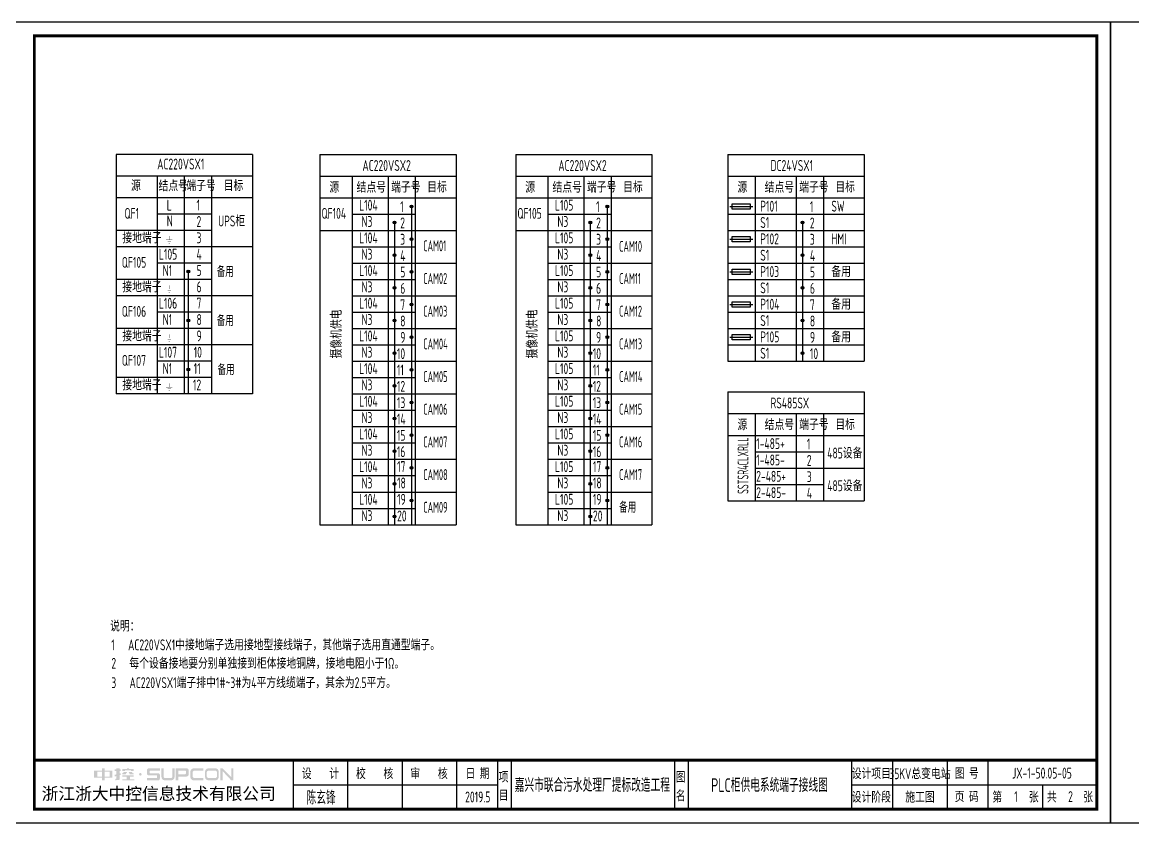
# Model space of a CAD drawing. Header units: millimetres. Extents: x 30557 to 235556, y -116603 to -73383.
# Drawn here: x 227403 to 231480, y -76323 to -73383 of the extents above; entities that cross this region are included whole.
import ezdxf
from ezdxf.enums import TextEntityAlignment as Align

# ---------------------------------------------------------------- set-up
doc = ezdxf.new("R2010")
doc.units = ezdxf.units.MM
doc.layers.add('1', color=3, linetype='Continuous')
doc.layers.add('文本层', color=2, linetype='Continuous')
doc.layers.add('_Drawing', color=7, linetype='Continuous', lineweight=25)
doc.styles.add('supcon', font='sceie.shx', dxfattribs={"width": 0.75, "height": 40, "bigfont": 'sceic.shx'})
doc.styles.add('Title', font='', dxfattribs={"height": 45})
doc.styles.get('Title').set_extended_font_data('SimHei')

# ---------------------------------------------------------------- blocks, each defined once
blk = doc.blocks.new('中控·SUPCON')
at = {"linetype": 'Continuous'}
h = blk.add_hatch(color=2, dxfattribs=at)
h.dxf.hatch_style = 1
h.paths.add_polyline_path([(34, 33), (20, 33), (20, 37), (15, 37), (15, 36), (15, 33), (0, 33), (0, 20), (13, 20), (15, 20), (15, 15), (20, 15), (20, 20), (22, 20), (34, 20)])
h.paths.add_polyline_path([(20, 30), (20, 31), (29, 31), (29, 22), (20, 22)], flags=16)
h.paths.add_polyline_path([(15, 30), (15, 22), (6, 22), (6, 31), (15, 31)], flags=16)
h.paths.add_polyline_path([(47, 32), (49, 32), (49, 35), (47, 35), (47, 37), (41, 37), (41, 35), (38, 35), (38, 32), (41, 32), (41, 25.8), (38, 25), (38, 22), (41, 22.8), (41, 18.3), (39, 17), (39, 15), (47, 16), (47, 24.5), (49, 25), (49, 28), (47, 27.5)])
h.paths.add_polyline_path([(61, 30), (55, 30), (52, 28), (52, 26), (58, 26)])
h.paths.add_polyline_path([(73, 28), (71, 28), (70, 30), (64, 30), (66, 26), (73, 26)])
h.paths.add_polyline_path([(73, 36), (64.6, 36), (64.6, 37), (60.4, 37), (60.4, 36), (52, 36), (52, 32), (56.8, 32), (56.8, 33.1), (68.2, 33.1), (68.2, 32), (73, 32)])
h.paths.add_polyline_path([(66, 22), (73, 22), (73, 24), (52, 24), (52, 22), (60, 22), (60, 17), (52, 17), (52, 15), (74, 15), (74, 17), (66, 17)])
h.paths.add_polyline_path([(82.7, 26.1, 1), (87.6, 26.1, 1)])
h.paths.add_polyline_path([(118, 28), (103.5, 28, -0.414214), (102.5, 29), (102.5, 32, -0.414214), (103.5, 33), (121, 33), (121, 37), (100.5, 37, 0.414214), (97.5, 34), (97.5, 27, 0.414214), (100.5, 24), (115, 24, -0.414214), (116, 23), (116, 20, -0.414214), (115, 19), (97.5, 19), (97.5, 15), (118, 15, 0.414214), (121, 18), (121, 25, 0.414214)])
h.paths.add_polyline_path([(128, 37), (124, 37), (124, 36), (124, 21, 0.414214), (130, 15), (142, 15, 0.414214), (148, 21), (148, 37), (144, 37), (144, 22, -0.414214), (141, 19), (131, 19, -0.414214), (128, 22)])
h.paths.add_polyline_path([(174, 26), (174, 33, 0.414214), (170, 37), (150, 37), (150, 36), (150, 15), (155, 15), (155, 22), (170, 22, 0.414214)])
h.paths.add_polyline_path([(167, 26), (155, 26), (155, 33), (167, 33, -0.414214), (169, 31), (169, 28, -0.414214)], flags=16)
h.paths.add_polyline_path([(201, 19), (185, 19, -0.414214), (181, 23), (181, 29, -0.414214), (185, 33), (201, 33), (201, 37), (183, 37, 0.414214), (177, 31), (177, 21, 0.414214), (183, 15), (201, 15)])
h.paths.add_polyline_path([(229, 21), (229, 31, 0.414214), (223, 37), (210, 37, 0.414214), (204, 31), (204, 21, 0.414214), (210, 15), (223, 15, 0.414214)])
h.paths.add_polyline_path([(207, 23), (207, 29, -0.414214), (211, 33), (222, 33, -0.414214), (226, 29), (226, 23, -0.414214), (222, 19), (211, 19, -0.414214)], flags=16)
h.paths.add_polyline_path([(236, 32.1), (252, 15), (256, 15), (256, 37), (252, 37), (252, 21), (236, 37), (232, 37), (232, 36), (232, 15), (236, 15)])
h = blk.add_hatch(color=2, dxfattribs=at)
h.dxf.hatch_style = 1
h.paths.add_polyline_path([(34, 33), (20, 33), (20, 37), (15, 37), (15, 36), (15, 33), (0, 33), (0, 20), (13, 20), (15, 20), (15, 15), (20, 15), (20, 20), (22, 20), (34, 20)])
h.paths.add_polyline_path([(20, 30), (20, 31), (29, 31), (29, 22), (20, 22)], flags=16)
h.paths.add_polyline_path([(15, 30), (15, 22), (6, 22), (6, 31), (15, 31)], flags=16)
h.paths.add_polyline_path([(47, 32), (49, 32), (49, 35), (47, 35), (47, 37), (41, 37), (41, 35), (38, 35), (38, 32), (41, 32), (41, 25.8), (38, 25), (38, 22), (41, 22.8), (41, 18.3), (39, 17), (39, 15), (47, 16), (47, 24.5), (49, 25), (49, 28), (47, 27.5)])
h.paths.add_polyline_path([(61, 30), (55, 30), (52, 28), (52, 26), (58, 26)])
h.paths.add_polyline_path([(73, 28), (71, 28), (70, 30), (64, 30), (66, 26), (73, 26)])
h.paths.add_polyline_path([(73, 36), (64.6, 36), (64.6, 37), (60.4, 37), (60.4, 36), (52, 36), (52, 32), (56.8, 32), (56.8, 33.1), (68.2, 33.1), (68.2, 32), (73, 32)])
h.paths.add_polyline_path([(66, 22), (73, 22), (73, 24), (52, 24), (52, 22), (60, 22), (60, 17), (52, 17), (52, 15), (74, 15), (74, 17), (66, 17)])
h.paths.add_polyline_path([(82.7, 26.1, 1), (87.6, 26.1, 1)])
h.paths.add_polyline_path([(118, 28), (103.5, 28, -0.414214), (102.5, 29), (102.5, 32, -0.414214), (103.5, 33), (121, 33), (121, 37), (100.5, 37, 0.414214), (97.5, 34), (97.5, 27, 0.414214), (100.5, 24), (115, 24, -0.414214), (116, 23), (116, 20, -0.414214), (115, 19), (97.5, 19), (97.5, 15), (118, 15, 0.414214), (121, 18), (121, 25, 0.414214)])
h.paths.add_polyline_path([(128, 37), (124, 37), (124, 36), (124, 21, 0.414214), (130, 15), (142, 15, 0.414214), (148, 21), (148, 37), (144, 37), (144, 22, -0.414214), (141, 19), (131, 19, -0.414214), (128, 22)])
h.paths.add_polyline_path([(174, 26), (174, 33, 0.414214), (170, 37), (150, 37), (150, 36), (150, 15), (155, 15), (155, 22), (170, 22, 0.414214)])
h.paths.add_polyline_path([(167, 26), (155, 26), (155, 33), (167, 33, -0.414214), (169, 31), (169, 28, -0.414214)], flags=16)
h.paths.add_polyline_path([(201, 19), (185, 19, -0.414214), (181, 23), (181, 29, -0.414214), (185, 33), (201, 33), (201, 37), (183, 37, 0.414214), (177, 31), (177, 21, 0.414214), (183, 15), (201, 15)])
h.paths.add_polyline_path([(229, 21), (229, 31, 0.414214), (223, 37), (210, 37, 0.414214), (204, 31), (204, 21, 0.414214), (210, 15), (223, 15, 0.414214)])
h.paths.add_polyline_path([(207, 23), (207, 29, -0.414214), (211, 33), (222, 33, -0.414214), (226, 29), (226, 23, -0.414214), (222, 19), (211, 19, -0.414214)], flags=16)
h.paths.add_polyline_path([(236, 32.1), (252, 15), (256, 15), (256, 37), (252, 37), (252, 21), (236, 37), (232, 37), (232, 36), (232, 15), (236, 15)])
h = blk.add_hatch(color=2, dxfattribs=at)
h.dxf.hatch_style = 1
h.paths.add_polyline_path([(34, 33), (20, 33), (20, 37), (15, 37), (15, 36), (15, 33), (0, 33), (0, 20), (13, 20), (15, 20), (15, 15), (20, 15), (20, 20), (22, 20), (34, 20)])
h.paths.add_polyline_path([(20, 30), (20, 31), (29, 31), (29, 22), (20, 22)], flags=16)
h.paths.add_polyline_path([(15, 30), (15, 22), (6, 22), (6, 31), (15, 31)], flags=16)
h.paths.add_polyline_path([(47, 32), (49, 32), (49, 35), (47, 35), (47, 37), (41, 37), (41, 35), (38, 35), (38, 32), (41, 32), (41, 25.8), (38, 25), (38, 22), (41, 22.8), (41, 18.3), (39, 17), (39, 15), (47, 16), (47, 24.5), (49, 25), (49, 28), (47, 27.5)])
h.paths.add_polyline_path([(61, 30), (55, 30), (52, 28), (52, 26), (58, 26)])
h.paths.add_polyline_path([(73, 28), (71, 28), (70, 30), (64, 30), (66, 26), (73, 26)])
h.paths.add_polyline_path([(73, 36), (64.6, 36), (64.6, 37), (60.4, 37), (60.4, 36), (52, 36), (52, 32), (56.8, 32), (56.8, 33.1), (68.2, 33.1), (68.2, 32), (73, 32)])
h.paths.add_polyline_path([(66, 22), (73, 22), (73, 24), (52, 24), (52, 22), (60, 22), (60, 17), (52, 17), (52, 15), (74, 15), (74, 17), (66, 17)])
h.paths.add_polyline_path([(82.7, 26.1, 1), (87.6, 26.1, 1)])
h.paths.add_polyline_path([(118, 28), (103.5, 28, -0.414214), (102.5, 29), (102.5, 32, -0.414214), (103.5, 33), (121, 33), (121, 37), (100.5, 37, 0.414214), (97.5, 34), (97.5, 27, 0.414214), (100.5, 24), (115, 24, -0.414214), (116, 23), (116, 20, -0.414214), (115, 19), (97.5, 19), (97.5, 15), (118, 15, 0.414214), (121, 18), (121, 25, 0.414214)])
h.paths.add_polyline_path([(128, 37), (124, 37), (124, 36), (124, 21, 0.414214), (130, 15), (142, 15, 0.414214), (148, 21), (148, 37), (144, 37), (144, 22, -0.414214), (141, 19), (131, 19, -0.414214), (128, 22)])
h.paths.add_polyline_path([(174, 26), (174, 33, 0.414214), (170, 37), (150, 37), (150, 36), (150, 15), (155, 15), (155, 22), (170, 22, 0.414214)])
h.paths.add_polyline_path([(167, 26), (155, 26), (155, 33), (167, 33, -0.414214), (169, 31), (169, 28, -0.414214)], flags=16)
h.paths.add_polyline_path([(201, 19), (185, 19, -0.414214), (181, 23), (181, 29, -0.414214), (185, 33), (201, 33), (201, 37), (183, 37, 0.414214), (177, 31), (177, 21, 0.414214), (183, 15), (201, 15)])
h.paths.add_polyline_path([(229, 21), (229, 31, 0.414214), (223, 37), (210, 37, 0.414214), (204, 31), (204, 21, 0.414214), (210, 15), (223, 15, 0.414214)])
h.paths.add_polyline_path([(207, 23), (207, 29, -0.414214), (211, 33), (222, 33, -0.414214), (226, 29), (226, 23, -0.414214), (222, 19), (211, 19, -0.414214)], flags=16)
h.paths.add_polyline_path([(236, 32.1), (252, 15), (256, 15), (256, 37), (252, 37), (252, 21), (236, 37), (232, 37), (232, 36), (232, 15), (236, 15)])
h = blk.add_hatch(color=2, dxfattribs=at)
h.dxf.hatch_style = 1
h.paths.add_polyline_path([(34, 33), (20, 33), (20, 37), (15, 37), (15, 36), (15, 33), (0, 33), (0, 20), (13, 20), (15, 20), (15, 15), (20, 15), (20, 20), (22, 20), (34, 20)])
h.paths.add_polyline_path([(20, 30), (20, 31), (29, 31), (29, 22), (20, 22)], flags=16)
h.paths.add_polyline_path([(15, 30), (15, 22), (6, 22), (6, 31), (15, 31)], flags=16)
h.paths.add_polyline_path([(47, 32), (49, 32), (49, 35), (47, 35), (47, 37), (41, 37), (41, 35), (38, 35), (38, 32), (41, 32), (41, 25.8), (38, 25), (38, 22), (41, 22.8), (41, 18.3), (39, 17), (39, 15), (47, 16), (47, 24.5), (49, 25), (49, 28), (47, 27.5)])
h.paths.add_polyline_path([(61, 30), (55, 30), (52, 28), (52, 26), (58, 26)])
h.paths.add_polyline_path([(73, 28), (71, 28), (70, 30), (64, 30), (66, 26), (73, 26)])
h.paths.add_polyline_path([(73, 36), (64.6, 36), (64.6, 37), (60.4, 37), (60.4, 36), (52, 36), (52, 32), (56.8, 32), (56.8, 33.1), (68.2, 33.1), (68.2, 32), (73, 32)])
h.paths.add_polyline_path([(66, 22), (73, 22), (73, 24), (52, 24), (52, 22), (60, 22), (60, 17), (52, 17), (52, 15), (74, 15), (74, 17), (66, 17)])
h.paths.add_polyline_path([(82.7, 26.1, 1), (87.6, 26.1, 1)])
h.paths.add_polyline_path([(118, 28), (103.5, 28, -0.414214), (102.5, 29), (102.5, 32, -0.414214), (103.5, 33), (121, 33), (121, 37), (100.5, 37, 0.414214), (97.5, 34), (97.5, 27, 0.414214), (100.5, 24), (115, 24, -0.414214), (116, 23), (116, 20, -0.414214), (115, 19), (97.5, 19), (97.5, 15), (118, 15, 0.414214), (121, 18), (121, 25, 0.414214)])
h.paths.add_polyline_path([(128, 37), (124, 37), (124, 36), (124, 21, 0.414214), (130, 15), (142, 15, 0.414214), (148, 21), (148, 37), (144, 37), (144, 22, -0.414214), (141, 19), (131, 19, -0.414214), (128, 22)])
h.paths.add_polyline_path([(174, 26), (174, 33, 0.414214), (170, 37), (150, 37), (150, 36), (150, 15), (155, 15), (155, 22), (170, 22, 0.414214)])
h.paths.add_polyline_path([(167, 26), (155, 26), (155, 33), (167, 33, -0.414214), (169, 31), (169, 28, -0.414214)], flags=16)
h.paths.add_polyline_path([(201, 19), (185, 19, -0.414214), (181, 23), (181, 29, -0.414214), (185, 33), (201, 33), (201, 37), (183, 37, 0.414214), (177, 31), (177, 21, 0.414214), (183, 15), (201, 15)])
h.paths.add_polyline_path([(229, 21), (229, 31, 0.414214), (223, 37), (210, 37, 0.414214), (204, 31), (204, 21, 0.414214), (210, 15), (223, 15, 0.414214)])
h.paths.add_polyline_path([(207, 23), (207, 29, -0.414214), (211, 33), (222, 33, -0.414214), (226, 29), (226, 23, -0.414214), (222, 19), (211, 19, -0.414214)], flags=16)
h.paths.add_polyline_path([(236, 32.1), (252, 15), (256, 15), (256, 37), (252, 37), (252, 21), (236, 37), (232, 37), (232, 36), (232, 15), (236, 15)])
h = blk.add_hatch(color=2, dxfattribs=at)
h.dxf.hatch_style = 1
h.paths.add_polyline_path([(34, 33), (20, 33), (20, 37), (15, 37), (15, 36), (15, 33), (0, 33), (0, 20), (13, 20), (15, 20), (15, 15), (20, 15), (20, 20), (22, 20), (34, 20)])
h.paths.add_polyline_path([(20, 30), (20, 31), (29, 31), (29, 22), (20, 22)], flags=16)
h.paths.add_polyline_path([(15, 30), (15, 22), (6, 22), (6, 31), (15, 31)], flags=16)
h.paths.add_polyline_path([(47, 32), (49, 32), (49, 35), (47, 35), (47, 37), (41, 37), (41, 35), (38, 35), (38, 32), (41, 32), (41, 25.8), (38, 25), (38, 22), (41, 22.8), (41, 18.3), (39, 17), (39, 15), (47, 16), (47, 24.5), (49, 25), (49, 28), (47, 27.5)])
h.paths.add_polyline_path([(61, 30), (55, 30), (52, 28), (52, 26), (58, 26)])
h.paths.add_polyline_path([(73, 28), (71, 28), (70, 30), (64, 30), (66, 26), (73, 26)])
h.paths.add_polyline_path([(73, 36), (64.6, 36), (64.6, 37), (60.4, 37), (60.4, 36), (52, 36), (52, 32), (56.8, 32), (56.8, 33.1), (68.2, 33.1), (68.2, 32), (73, 32)])
h.paths.add_polyline_path([(66, 22), (73, 22), (73, 24), (52, 24), (52, 22), (60, 22), (60, 17), (52, 17), (52, 15), (74, 15), (74, 17), (66, 17)])
h.paths.add_polyline_path([(82.7, 26.1, 1), (87.6, 26.1, 1)])
h.paths.add_polyline_path([(118, 28), (103.5, 28, -0.414214), (102.5, 29), (102.5, 32, -0.414214), (103.5, 33), (121, 33), (121, 37), (100.5, 37, 0.414214), (97.5, 34), (97.5, 27, 0.414214), (100.5, 24), (115, 24, -0.414214), (116, 23), (116, 20, -0.414214), (115, 19), (97.5, 19), (97.5, 15), (118, 15, 0.414214), (121, 18), (121, 25, 0.414214)])
h.paths.add_polyline_path([(128, 37), (124, 37), (124, 36), (124, 21, 0.414214), (130, 15), (142, 15, 0.414214), (148, 21), (148, 37), (144, 37), (144, 22, -0.414214), (141, 19), (131, 19, -0.414214), (128, 22)])
h.paths.add_polyline_path([(174, 26), (174, 33, 0.414214), (170, 37), (150, 37), (150, 36), (150, 15), (155, 15), (155, 22), (170, 22, 0.414214)])
h.paths.add_polyline_path([(167, 26), (155, 26), (155, 33), (167, 33, -0.414214), (169, 31), (169, 28, -0.414214)], flags=16)
h.paths.add_polyline_path([(201, 19), (185, 19, -0.414214), (181, 23), (181, 29, -0.414214), (185, 33), (201, 33), (201, 37), (183, 37, 0.414214), (177, 31), (177, 21, 0.414214), (183, 15), (201, 15)])
h.paths.add_polyline_path([(229, 21), (229, 31, 0.414214), (223, 37), (210, 37, 0.414214), (204, 31), (204, 21, 0.414214), (210, 15), (223, 15, 0.414214)])
h.paths.add_polyline_path([(207, 23), (207, 29, -0.414214), (211, 33), (222, 33, -0.414214), (226, 29), (226, 23, -0.414214), (222, 19), (211, 19, -0.414214)], flags=16)
h.paths.add_polyline_path([(236, 32.1), (252, 15), (256, 15), (256, 37), (252, 37), (252, 21), (236, 37), (232, 37), (232, 36), (232, 15), (236, 15)])
h = blk.add_hatch(color=2, dxfattribs=at)
h.dxf.hatch_style = 1
h.paths.add_polyline_path([(34, 33), (20, 33), (20, 37), (15, 37), (15, 36), (15, 33), (0, 33), (0, 20), (13, 20), (15, 20), (15, 15), (20, 15), (20, 20), (22, 20), (34, 20)])
h.paths.add_polyline_path([(20, 30), (20, 31), (29, 31), (29, 22), (20, 22)], flags=16)
h.paths.add_polyline_path([(15, 30), (15, 22), (6, 22), (6, 31), (15, 31)], flags=16)
h.paths.add_polyline_path([(47, 32), (49, 32), (49, 35), (47, 35), (47, 37), (41, 37), (41, 35), (38, 35), (38, 32), (41, 32), (41, 25.8), (38, 25), (38, 22), (41, 22.8), (41, 18.3), (39, 17), (39, 15), (47, 16), (47, 24.5), (49, 25), (49, 28), (47, 27.5)])
h.paths.add_polyline_path([(61, 30), (55, 30), (52, 28), (52, 26), (58, 26)])
h.paths.add_polyline_path([(73, 28), (71, 28), (70, 30), (64, 30), (66, 26), (73, 26)])
h.paths.add_polyline_path([(73, 36), (64.6, 36), (64.6, 37), (60.4, 37), (60.4, 36), (52, 36), (52, 32), (56.8, 32), (56.8, 33.1), (68.2, 33.1), (68.2, 32), (73, 32)])
h.paths.add_polyline_path([(66, 22), (73, 22), (73, 24), (52, 24), (52, 22), (60, 22), (60, 17), (52, 17), (52, 15), (74, 15), (74, 17), (66, 17)])
h.paths.add_polyline_path([(82.7, 26.1, 1), (87.6, 26.1, 1)])
h.paths.add_polyline_path([(118, 28), (103.5, 28, -0.414214), (102.5, 29), (102.5, 32, -0.414214), (103.5, 33), (121, 33), (121, 37), (100.5, 37, 0.414214), (97.5, 34), (97.5, 27, 0.414214), (100.5, 24), (115, 24, -0.414214), (116, 23), (116, 20, -0.414214), (115, 19), (97.5, 19), (97.5, 15), (118, 15, 0.414214), (121, 18), (121, 25, 0.414214)])
h.paths.add_polyline_path([(128, 37), (124, 37), (124, 36), (124, 21, 0.414214), (130, 15), (142, 15, 0.414214), (148, 21), (148, 37), (144, 37), (144, 22, -0.414214), (141, 19), (131, 19, -0.414214), (128, 22)])
h.paths.add_polyline_path([(174, 26), (174, 33, 0.414214), (170, 37), (150, 37), (150, 36), (150, 15), (155, 15), (155, 22), (170, 22, 0.414214)])
h.paths.add_polyline_path([(167, 26), (155, 26), (155, 33), (167, 33, -0.414214), (169, 31), (169, 28, -0.414214)], flags=16)
h.paths.add_polyline_path([(201, 19), (185, 19, -0.414214), (181, 23), (181, 29, -0.414214), (185, 33), (201, 33), (201, 37), (183, 37, 0.414214), (177, 31), (177, 21, 0.414214), (183, 15), (201, 15)])
h.paths.add_polyline_path([(229, 21), (229, 31, 0.414214), (223, 37), (210, 37, 0.414214), (204, 31), (204, 21, 0.414214), (210, 15), (223, 15, 0.414214)])
h.paths.add_polyline_path([(207, 23), (207, 29, -0.414214), (211, 33), (222, 33, -0.414214), (226, 29), (226, 23, -0.414214), (222, 19), (211, 19, -0.414214)], flags=16)
h.paths.add_polyline_path([(236, 32.1), (252, 15), (256, 15), (256, 37), (252, 37), (252, 21), (236, 37), (232, 37), (232, 36), (232, 15), (236, 15)])
blk = doc.blocks.new('supcon图框')
at = {"linetype": 'Continuous'}
for p, q in [((6145.7, 4361.7), (1987.7, 4361.7)), ((1987.7, 4361.7), (1987.7, 1421.7)), ((6145.7, 1421.7), (6145.7, 4361.7)), ((1987.7, 1421.7), (6145.7, 1421.7))]:
    blk.add_line(p, q, dxfattribs=at)
for p, q in [((3145.7, 1651.7), (3145.7, 1471.7)), ((3345.7, 1651.7), (3345.7, 1471.7)), ((3545.7, 1651.7), (3545.7, 1471.7)), ((3745.7, 1651.7), (3745.7, 1471.7)), ((3895.7, 1651.7), (3895.7, 1471.7)), ((3945.7, 1651.7), (3945.7, 1471.7)), ((4545.7, 1651.7), (4545.7, 1471.7)), ((4595.7, 1651.7), (4595.7, 1471.7)), ((5195.7, 1651.7), (5195.7, 1471.7)), ((5345.7, 1651.7), (5345.7, 1471.7)), ((5545.7, 1651.7), (5545.7, 1471.7)), ((5695.7, 1651.7), (5695.7, 1471.7)), ((3145.7, 1561.7), (3895.7, 1561.7)), ((5195.7, 1561.7), (6095.7, 1561.7)), ((5895.7, 1561.7), (5895.7, 1471.7))]:
    blk.add_line(p, q)
at = {"linetype": 'Continuous', "const_width": 10}
blk.add_lwpolyline([(2195.7, 4311.7), (6095.7, 4311.7), (6095.7, 1471.7), (2195.7, 1471.7)], close=True, dxfattribs=at)
blk.add_lwpolyline([(2195.7, 1651.7), (6095.7, 1651.7)], dxfattribs=at)
at = {"linetype": 'Continuous', "xscale": 2, "yscale": 2, "zscale": 2}
blk.add_blockref('中控·SUPCON', (2414.6, 1547.7), dxfattribs=at)
at = {"style": 'supcon', "width": 0.75}
for s, p in [('设    计', (3246.2, 1604.2)), ('校    核', (3444.8, 1604.2)), ('审    核', (3644.5, 1604.2)), ('日 期', (3822.5, 1604.2)), ('项', (3918.2, 1590.7)), ('图', (4568.2, 1590.7)), ('设计项目', (5268, 1604.2)), ('图 号', (5618, 1604.2)), ('目', (3918.2, 1522.9)), ('名', (4568.2, 1522.9)), ('设计阶段', (5268, 1518.1)), ('施工图', (5446.5, 1518.1)), ('页 码', (5618, 1518.1)), ('第      张', (5797, 1518.1)), ('共      张', (5997, 1518.1))]:
    blk.add_text(s, height=40, dxfattribs=at).set_placement(p, align=Align.MIDDLE)
at = {"style": 'Title'}
blk.add_text('浙江浙大中控信息技术有限公司', height=45, dxfattribs=at).set_placement((2222.8, 1506.2))

msp = doc.modelspace()

# ---------------------------------------------------------------- hatches: boundary and pattern name
h = msp.add_hatch(color=256)
h.dxf.hatch_style = 1
h.paths.add_polyline_path([(228837, -74059.6, 1), (228827, -74059.6, 1)])
h = msp.add_hatch(color=256)
h.dxf.hatch_style = 1
h.paths.add_polyline_path([(229555.9, -74059.6, 1), (229545.9, -74059.6, 1)])
h = msp.add_hatch(color=256)
h.dxf.hatch_style = 1
h.paths.add_polyline_path([(228774.6, -74118.2, 1), (228764.6, -74118.2, 1)])
h = msp.add_hatch(color=256)
h.dxf.hatch_style = 1
h.paths.add_polyline_path([(229493.5, -74118.2, 1), (229483.5, -74118.2, 1)])
h = msp.add_hatch(color=256)
h.dxf.hatch_style = 1
h.paths.add_polyline_path([(230272.4, -74118.2, 1), (230262.4, -74118.2, 1)])
h = msp.add_hatch(color=256)
h.dxf.hatch_style = 1
h.paths.add_polyline_path([(228837, -74179.6, 1), (228827, -74179.6, 1)])
h = msp.add_hatch(color=256)
h.dxf.hatch_style = 1
h.paths.add_polyline_path([(229555.9, -74179.6, 1), (229545.9, -74179.6, 1)])
h = msp.add_hatch(color=256)
h.dxf.hatch_style = 1
h.paths.add_polyline_path([(228774.6, -74238.2, 1), (228764.6, -74238.2, 1)])
h = msp.add_hatch(color=256)
h.dxf.hatch_style = 1
h.paths.add_polyline_path([(229493.5, -74238.2, 1), (229483.5, -74238.2, 1)])
h = msp.add_hatch(color=256)
h.dxf.hatch_style = 1
h.paths.add_polyline_path([(230272.4, -74238.2, 1), (230262.4, -74238.2, 1)])
h = msp.add_hatch(color=256)
h.dxf.hatch_style = 1
h.paths.add_polyline_path([(228018.1, -74298.2, 1), (228008.1, -74298.2, 1)])
h = msp.add_hatch(color=256)
h.dxf.hatch_style = 1
h.paths.add_polyline_path([(228837, -74299.6, 1), (228827, -74299.6, 1)])
h = msp.add_hatch(color=256)
h.dxf.hatch_style = 1
h.paths.add_polyline_path([(229555.9, -74299.6, 1), (229545.9, -74299.6, 1)])
h = msp.add_hatch(color=256)
h.dxf.hatch_style = 1
h.paths.add_polyline_path([(228774.6, -74358.2, 1), (228764.6, -74358.2, 1)])
h = msp.add_hatch(color=256)
h.dxf.hatch_style = 1
h.paths.add_polyline_path([(229493.5, -74358.2, 1), (229483.5, -74358.2, 1)])
h = msp.add_hatch(color=256)
h.dxf.hatch_style = 1
h.paths.add_polyline_path([(230272.4, -74358.2, 1), (230262.4, -74358.2, 1)])
h = msp.add_hatch(color=256)
h.dxf.hatch_style = 1
h.paths.add_polyline_path([(228837, -74419.6, 1), (228827, -74419.6, 1)])
h = msp.add_hatch(color=256)
h.dxf.hatch_style = 1
h.paths.add_polyline_path([(229555.9, -74419.6, 1), (229545.9, -74419.6, 1)])
h = msp.add_hatch(color=256)
h.dxf.hatch_style = 1
h.paths.add_polyline_path([(228018.1, -74478.2, 1), (228008.1, -74478.2, 1)])
h = msp.add_hatch(color=256)
h.dxf.hatch_style = 1
h.paths.add_polyline_path([(228774.6, -74478.2, 1), (228764.6, -74478.2, 1)])
h = msp.add_hatch(color=256)
h.dxf.hatch_style = 1
h.paths.add_polyline_path([(229493.5, -74478.2, 1), (229483.5, -74478.2, 1)])
h = msp.add_hatch(color=256)
h.dxf.hatch_style = 1
h.paths.add_polyline_path([(230272.4, -74478.2, 1), (230262.4, -74478.2, 1)])
h = msp.add_hatch(color=256)
h.dxf.hatch_style = 1
h.paths.add_polyline_path([(228837, -74539.6, 1), (228827, -74539.6, 1)])
h = msp.add_hatch(color=256)
h.dxf.hatch_style = 1
h.paths.add_polyline_path([(229555.9, -74539.6, 1), (229545.9, -74539.6, 1)])
h = msp.add_hatch(color=256)
h.dxf.hatch_style = 1
h.paths.add_polyline_path([(228774.6, -74598.2, 1), (228764.6, -74598.2, 1)])
h = msp.add_hatch(color=256)
h.dxf.hatch_style = 1
h.paths.add_polyline_path([(229493.5, -74598.2, 1), (229483.5, -74598.2, 1)])
h = msp.add_hatch(color=256)
h.dxf.hatch_style = 1
h.paths.add_polyline_path([(230272.4, -74598.2, 1), (230262.4, -74598.2, 1)])
h = msp.add_hatch(color=256)
h.dxf.hatch_style = 1
h.paths.add_polyline_path([(228018.1, -74658.2, 1), (228008.1, -74658.2, 1)])
h = msp.add_hatch(color=256)
h.dxf.hatch_style = 1
h.paths.add_polyline_path([(228837, -74659.6, 1), (228827, -74659.6, 1)])
h = msp.add_hatch(color=256)
h.dxf.hatch_style = 1
h.paths.add_polyline_path([(229555.9, -74659.6, 1), (229545.9, -74659.6, 1)])
h = msp.add_hatch(color=256)
h.dxf.hatch_style = 1
h.paths.add_polyline_path([(228774.6, -74718.2, 1), (228764.6, -74718.2, 1)])
h = msp.add_hatch(color=256)
h.dxf.hatch_style = 1
h.paths.add_polyline_path([(229493.5, -74718.2, 1), (229483.5, -74718.2, 1)])
h = msp.add_hatch(color=256)
h.dxf.hatch_style = 1
h.paths.add_polyline_path([(228837, -74779.6, 1), (228827, -74779.6, 1)])
h = msp.add_hatch(color=256)
h.dxf.hatch_style = 1
h.paths.add_polyline_path([(229555.9, -74779.6, 1), (229545.9, -74779.6, 1)])
h = msp.add_hatch(color=256)
h.dxf.hatch_style = 1
h.paths.add_polyline_path([(228774.6, -74838.2, 1), (228764.6, -74838.2, 1)])
h = msp.add_hatch(color=256)
h.dxf.hatch_style = 1
h.paths.add_polyline_path([(229493.5, -74838.2, 1), (229483.5, -74838.2, 1)])
h = msp.add_hatch(color=256)
h.dxf.hatch_style = 1
h.paths.add_polyline_path([(228837, -74899.6, 1), (228827, -74899.6, 1)])
h = msp.add_hatch(color=256)
h.dxf.hatch_style = 1
h.paths.add_polyline_path([(229555.9, -74899.6, 1), (229545.9, -74899.6, 1)])
h = msp.add_hatch(color=256)
h.dxf.hatch_style = 1
h.paths.add_polyline_path([(228774.6, -74958.2, 1), (228764.6, -74958.2, 1)])
h = msp.add_hatch(color=256)
h.dxf.hatch_style = 1
h.paths.add_polyline_path([(229493.5, -74958.2, 1), (229483.5, -74958.2, 1)])
h = msp.add_hatch(color=256)
h.dxf.hatch_style = 1
h.paths.add_polyline_path([(228837, -75019.6, 1), (228827, -75019.6, 1)])
h = msp.add_hatch(color=256)
h.dxf.hatch_style = 1
h.paths.add_polyline_path([(229555.9, -75019.6, 1), (229545.9, -75019.6, 1)])
h = msp.add_hatch(color=256)
h.dxf.hatch_style = 1
h.paths.add_polyline_path([(228774.6, -75078.2, 1), (228764.6, -75078.2, 1)])
h = msp.add_hatch(color=256)
h.dxf.hatch_style = 1
h.paths.add_polyline_path([(229493.5, -75078.2, 1), (229483.5, -75078.2, 1)])
h = msp.add_hatch(color=256)
h.dxf.hatch_style = 1
h.paths.add_polyline_path([(228837, -75139.6, 1), (228827, -75139.6, 1)])
h = msp.add_hatch(color=256)
h.dxf.hatch_style = 1
h.paths.add_polyline_path([(229555.9, -75139.6, 1), (229545.9, -75139.6, 1)])
h = msp.add_hatch(color=256)
h.dxf.hatch_style = 1
h.paths.add_polyline_path([(228774.6, -75198.2, 1), (228764.6, -75198.2, 1)])
h = msp.add_hatch(color=256)
h.dxf.hatch_style = 1
h.paths.add_polyline_path([(229493.5, -75198.2, 1), (229483.5, -75198.2, 1)])

# ---------------------------------------------------------------- linework, layer by layer
at = {"lineweight": -3}
for p, q in [((228248.3, -73868.2), (227748.3, -73868.2)), ((227748.3, -73868.2), (227748.3, -74748.2)), ((228248.3, -73868.2), (228248.3, -74748.2)), ((228496, -73868.2), (228996, -73868.2)), ((228496, -73868.2), (228496, -75228.2)), ((228996, -73868.2), (228996, -75228.2)), ((229214.9, -73868.2), (229714.9, -73868.2)), ((229214.9, -73868.2), (229214.9, -75228.2)), ((229714.9, -73868.2), (229714.9, -75228.2)), ((229993.8, -73868.2), (230493.8, -73868.2)), ((229993.8, -73868.2), (229993.8, -74628.2)), ((230493.8, -73868.2), (230493.8, -74628.2)), ((228248.3, -73948.2), (227748.3, -73948.2)), ((227898.3, -73948.2), (227898.3, -74748.2)), ((227998.3, -73948.2), (227998.3, -74748.2)), ((228098.3, -73948.2), (228098.3, -74748.2)), ((228496, -73948.2), (228996, -73948.2)), ((228614, -73948.2), (228614, -75228.2)), ((228746, -73948.2), (228746, -75228.2)), ((228846, -73948.2), (228846, -75228.2)), ((229214.9, -73948.2), (229714.9, -73948.2)), ((229332.9, -73948.2), (229332.9, -75228.2)), ((229464.9, -73948.2), (229464.9, -75228.2)), ((229564.9, -73948.2), (229564.9, -75228.2)), ((229993.8, -73948.2), (230493.8, -73948.2)), ((230093.8, -73948.2), (230093.8, -74628.2)), ((230243.8, -73948.2), (230243.8, -74628.2)), ((230343.8, -73948.2), (230343.8, -74628.2)), ((228248.3, -74028.2), (227748.3, -74028.2)), ((229993.8, -74028.2), (230493.8, -74028.2)), ((229993.8, -74028.2), (230493.8, -74028.2)), ((229993.8, -74028.2), (230493.8, -74028.2)), ((228098.3, -74088.2), (227898.3, -74088.2)), ((229993.8, -74088.2), (230493.8, -74088.2)), ((228098.3, -74148.2), (227748.3, -74148.2)), ((229993.8, -74148.2), (230493.8, -74148.2)), ((229993.8, -74148.2), (230493.8, -74148.2)), ((228248.3, -74208.2), (227748.3, -74208.2)), ((229993.8, -74208.2), (230493.8, -74208.2)), ((228098.3, -74268.2), (227898.3, -74268.2)), ((229993.8, -74268.2), (230493.8, -74268.2)), ((229993.8, -74268.2), (230493.8, -74268.2)), ((228098.3, -74328.2), (227748.3, -74328.2)), ((229993.8, -74328.2), (230493.8, -74328.2)), ((228248.3, -74388.2), (227748.3, -74388.2)), ((229993.8, -74388.2), (230493.8, -74388.2)), ((229993.8, -74388.2), (230493.8, -74388.2)), ((228098.3, -74448.2), (227898.3, -74448.2)), ((229993.8, -74448.2), (230493.8, -74448.2)), ((228098.3, -74508.2), (227748.3, -74508.2)), ((229993.8, -74508.2), (230493.8, -74508.2)), ((228248.3, -74568.2), (227748.3, -74568.2)), ((229993.8, -74568.2), (230493.8, -74568.2)), ((228098.3, -74628.2), (227898.3, -74628.2)), ((229993.8, -74628.2), (230493.8, -74628.2)), ((229993.8, -74628.2), (230493.8, -74628.2)), ((228098.3, -74688.2), (227748.3, -74688.2)), ((228098.3, -74688.2), (227898.3, -74688.2)), ((228248.3, -74748.2), (227748.3, -74748.2)), ((229993.8, -74740.1), (230493.8, -74740.1)), ((229993.8, -74740.1), (229993.8, -75140.1)), ((230493.8, -74740.1), (230493.8, -75140.1)), ((229993.8, -74820.1), (230493.8, -74820.1)), ((230093.8, -74820.1), (230093.8, -75140.1)), ((230243.8, -74820.1), (230243.8, -75140.1)), ((230343.8, -74820.1), (230343.8, -75140.1)), ((229993.8, -74900.1), (230493.8, -74900.1)), ((229993.8, -74900.1), (230493.8, -74900.1)), ((229993.8, -74900.1), (230493.8, -74900.1)), ((230093.8, -74960.1), (230343.8, -74960.1)), ((230093.8, -75020.1), (230493.8, -75020.1)), ((230093.8, -75020.1), (230493.8, -75020.1)), ((230093.8, -75080.1), (230343.8, -75080.1)), ((229993.8, -75140.1), (230493.8, -75140.1)), ((229993.8, -75140.1), (230493.8, -75140.1))]:
    msp.add_line(p, q, dxfattribs=at)
at = {"color": 7, "lineweight": -3}
for p, q in [((228496, -74028.2), (228996, -74028.2)), ((228496, -74028.2), (228996, -74028.2)), ((229214.9, -74028.2), (229714.9, -74028.2)), ((229214.9, -74028.2), (229714.9, -74028.2)), ((228614, -74088.2), (228846, -74088.2)), ((229332.9, -74088.2), (229564.9, -74088.2)), ((228496, -74148.2), (228996, -74148.2)), ((228496, -74148.2), (228996, -74148.2)), ((229214.9, -74148.2), (229714.9, -74148.2)), ((229214.9, -74148.2), (229714.9, -74148.2)), ((228614, -74208.2), (228846, -74208.2)), ((229332.9, -74208.2), (229564.9, -74208.2)), ((228614, -74268.2), (228996, -74268.2)), ((228614, -74268.2), (228996, -74268.2)), ((229332.9, -74268.2), (229714.9, -74268.2)), ((229332.9, -74268.2), (229714.9, -74268.2)), ((228614, -74328.2), (228846, -74328.2)), ((229332.9, -74328.2), (229564.9, -74328.2)), ((228614, -74388.2), (228996, -74388.2)), ((228614, -74388.2), (228996, -74388.2)), ((229332.9, -74388.2), (229714.9, -74388.2)), ((229332.9, -74388.2), (229714.9, -74388.2)), ((228614, -74448.2), (228846, -74448.2)), ((229332.9, -74448.2), (229564.9, -74448.2)), ((228614, -74508.2), (228996, -74508.2)), ((228614, -74508.2), (228996, -74508.2)), ((229332.9, -74508.2), (229714.9, -74508.2)), ((229332.9, -74508.2), (229714.9, -74508.2)), ((228614, -74568.2), (228846, -74568.2)), ((229332.9, -74568.2), (229564.9, -74568.2)), ((228614, -74628.2), (228996, -74628.2)), ((228614, -74628.2), (228996, -74628.2)), ((229332.9, -74628.2), (229714.9, -74628.2)), ((229332.9, -74628.2), (229714.9, -74628.2)), ((228614, -74688.2), (228846, -74688.2)), ((229332.9, -74688.2), (229564.9, -74688.2)), ((228614, -74748.2), (228996, -74748.2)), ((228614, -74748.2), (228996, -74748.2)), ((229332.9, -74748.2), (229714.9, -74748.2)), ((229332.9, -74748.2), (229714.9, -74748.2)), ((228614, -74808.2), (228846, -74808.2)), ((229332.9, -74808.2), (229564.9, -74808.2)), ((228614, -74868.2), (228996, -74868.2)), ((228614, -74868.2), (228996, -74868.2)), ((229332.9, -74868.2), (229714.9, -74868.2)), ((229332.9, -74868.2), (229714.9, -74868.2)), ((228614, -74928.2), (228846, -74928.2)), ((229332.9, -74928.2), (229564.9, -74928.2)), ((228614, -74988.2), (228996, -74988.2)), ((228614, -74988.2), (228996, -74988.2)), ((228614, -74988.2), (228996, -74988.2)), ((229332.9, -74988.2), (229714.9, -74988.2)), ((229332.9, -74988.2), (229714.9, -74988.2)), ((229332.9, -74988.2), (229714.9, -74988.2)), ((228614, -75048.2), (228846, -75048.2)), ((229332.9, -75048.2), (229564.9, -75048.2)), ((228614, -75108.2), (228996, -75108.2)), ((229332.9, -75108.2), (229714.9, -75108.2)), ((228614, -75168.2), (228846, -75168.2)), ((229332.9, -75168.2), (229564.9, -75168.2)), ((228496, -75228.2), (228996, -75228.2)), ((228614, -75228.2), (228996, -75228.2)), ((229214.9, -75228.2), (229714.9, -75228.2)), ((229332.9, -75228.2), (229714.9, -75228.2))]:
    msp.add_line(p, q, dxfattribs=at)
for p, q in [((228832, -74059.6), (228832, -75228.2)), ((229550.9, -74059.6), (229550.9, -75228.2)), ((230001.1, -74060.2), (230085, -74060.2)), ((230001.1, -74180.2), (230085, -74180.2)), ((230001.1, -74300.2), (230085, -74300.2)), ((230001.1, -74420.2), (230085, -74420.2)), ((230001.1, -74540.2), (230085, -74540.2))]:
    msp.add_line(p, q)
at = {"color": 3}
for p, q in [((228769.6, -74118.2), (228769.6, -75228.2)), ((229488.5, -74118.2), (229488.5, -75228.2)), ((228013.1, -74298.5), (228013.1, -74748.2))]:
    msp.add_line(p, q, dxfattribs=at)
at = {"color": 3, "linetype": 'Continuous'}
msp.add_line((230267.4, -74118.2), (230267.4, -74628.2), dxfattribs=at)
for points in [[(230008.7, -74050.3), (230075.3, -74050.3), (230075.3, -74070), (230008.7, -74070)], [(230008.7, -74170.3), (230075.3, -74170.3), (230075.3, -74190), (230008.7, -74190)], [(230008.7, -74290.3), (230075.3, -74290.3), (230075.3, -74310), (230008.7, -74310)], [(230008.7, -74410.3), (230075.3, -74410.3), (230075.3, -74430), (230008.7, -74430)], [(230008.7, -74530.3), (230075.3, -74530.3), (230075.3, -74550), (230008.7, -74550)]]:
    msp.add_lwpolyline(points, close=True)
for centre in [(228832, -74059.6), (229550.9, -74059.6), (228769.6, -74118.2), (229488.5, -74118.2), (230267.4, -74118.2), (228832, -74179.6), (229550.9, -74179.6), (228769.6, -74238.2), (229488.5, -74238.2), (230267.4, -74238.2), (228013.1, -74298.2), (228832, -74299.6), (229550.9, -74299.6), (228769.6, -74358.2), (229488.5, -74358.2), (230267.4, -74358.2), (228832, -74419.6), (229550.9, -74419.6), (228013.1, -74478.2), (228769.6, -74478.2), (229488.5, -74478.2), (230267.4, -74478.2), (228832, -74539.6), (229550.9, -74539.6), (228769.6, -74598.2), (229488.5, -74598.2), (230267.4, -74598.2), (228013.1, -74658.2), (228832, -74659.6), (229550.9, -74659.6), (228769.6, -74718.2), (229488.5, -74718.2), (228832, -74779.6), (229550.9, -74779.6), (228769.6, -74838.2), (229488.5, -74838.2), (228832, -74899.6), (229550.9, -74899.6), (228769.6, -74958.2), (229488.5, -74958.2), (228832, -75019.6), (229550.9, -75019.6), (228769.6, -75078.2), (229488.5, -75078.2), (228832, -75139.6), (229550.9, -75139.6), (228769.6, -75198.2), (229488.5, -75198.2)]:
    msp.add_circle(centre, 5)
at = {"layer": '1', "color": 0, "const_width": 1.08}
for points in [[(227931.6, -74182.7), (227954.3, -74182.7)], [(227942.9, -74168.7), (227942.9, -74182.7)], [(227937, -74189), (227949.3, -74189)], [(227940.7, -74195.6), (227945.5, -74195.6)], [(227942.9, -74348.7), (227942.9, -74362.7)], [(227931.6, -74362.7), (227954.3, -74362.7)], [(227937, -74369), (227949.3, -74369)], [(227940.7, -74375.6), (227945.5, -74375.6)], [(227931.6, -74542.7), (227954.3, -74542.7)], [(227937, -74549), (227949.3, -74549)], [(227942.9, -74528.7), (227942.9, -74542.7)], [(227940.7, -74555.6), (227945.5, -74555.6)], [(227942.9, -74708.7), (227942.9, -74722.7)], [(227931.6, -74722.7), (227954.3, -74722.7)], [(227937, -74729), (227949.3, -74729)], [(227940.7, -74735.6), (227945.5, -74735.6)]]:
    msp.add_lwpolyline(points, dxfattribs=at)

# ---------------------------------------------------------------- block references
for p in [(225252, -77744.7), (229410, -77744.7)]:
    msp.add_blockref('supcon图框', p)

# ---------------------------------------------------------------- texts
at = {"style": 'supcon', "width": 0.75}
for s, p in [('L', (227933.9, -74074.9)), ('L104', (228640, -74074.9)), ('L105', (229358.9, -74074.9)), ('P101', (230112.2, -74078.6)), ('SW', (230373.2, -74078.6)), ('N', (227933.9, -74132.6)), ('N3', (228648.7, -74134.9)), ('N3', (229367.6, -74134.9)), ('S1', (230112.2, -74138.6)), ('L104', (228640, -74194.9)), ('L105', (229358.9, -74194.9)), ('P102', (230112.2, -74198.6)), ('HMI', (230373.2, -74198.6)), ('L105', (227905, -74254.9)), ('N3', (228648.7, -74254.9)), ('N3', (229367.6, -74254.9)), ('S1', (230112.2, -74258.6)), ('N1', (227919, -74314.9)), ('L104', (228640, -74314.9)), ('L105', (229358.9, -74314.9)), ('P103', (230112.2, -74318.6)), ('备用', (230373.2, -74318.6)), ('N3', (228648.7, -74374.9)), ('N3', (229367.6, -74374.9)), ('S1', (230112.2, -74378.6)), ('L106', (227905, -74434.9)), ('L104', (228640, -74434.9)), ('L105', (229358.9, -74434.9)), ('P104', (230112.2, -74438.6)), ('备用', (230373.2, -74438.6)), ('N1', (227919, -74494.9)), ('N3', (228648.7, -74494.9)), ('N3', (229367.6, -74494.9)), ('S1', (230112.2, -74498.6)), ('L104', (228640, -74554.9)), ('L105', (229358.9, -74554.9)), ('P105', (230112.2, -74558.6)), ('备用', (230373.2, -74558.6)), ('L107', (227905, -74614.9)), ('N3', (228648.7, -74614.9)), ('N3', (229367.6, -74614.9)), ('S1', (230112.2, -74618.6)), ('N1', (227919, -74674.9)), ('L104', (228640, -74674.9)), ('L105', (229358.9, -74674.9)), ('N3', (228648.7, -74734.9)), ('N3', (229367.6, -74734.9)), ('L104', (228640, -74794.9)), ('L105', (229358.9, -74794.9)), ('N3', (228648.7, -74854.9)), ('N3', (229367.6, -74854.9)), ('L104', (228640, -74914.9)), ('L105', (229358.9, -74914.9)), ('1-485+', (230097.4, -74950.5)), ('N3', (228648.7, -74974.9)), ('N3', (229367.6, -74974.9)), ('485设备', (230358.2, -74985.2)), ('L104', (228640, -75034.9)), ('L105', (229358.9, -75034.9)), ('1-485-', (230097.4, -75010.5)), ('2-485+', (230097.4, -75070.5)), ('N3', (228648.7, -75094.9)), ('N3', (229367.6, -75094.9)), ('485设备', (230358.2, -75105.2)), ('L104', (228640, -75154.9)), ('L105', (229358.9, -75154.9)), ('2-485-', (230097.4, -75130.5)), ('N3', (228648.7, -75214.9)), ('N3', (229367.6, -75214.9))]:
    msp.add_text(s, height=40, dxfattribs=at).set_placement(p)
at = {"color": 3, "style": 'supcon', "width": 0.75}
for s, height, p in [('35KV总变电站', 40, (230698.4, -76140.5)), ('陈玄锋', 50, (228500.5, -76228)), ('2019.5', 40, (229075.5, -76228)), ('1', 40, (231051, -76226.6))]:
    msp.add_text(s, height=height, dxfattribs=at).set_placement(p, align=Align.MIDDLE)
at = {"layer": '1', "color": 7, "style": 'supcon', "width": 0.75}
for s, p in [('说明：', (227725.9, -75620.5)), ('1   AC220VSX1中接地端子选用接地型接线端子，其他端子选用直通型端子。', (227730.5, -75689.5)), ('2   每个设备接地要分别单独接到柜体接地铜牌，接地电阻小于1Ω。', (227730.5, -75757.2)), ('3   AC220VSX1端子排中1#~3#为4平方线缆端子，其余为2.5平方。', (227730.5, -75828.4))]:
    msp.add_text(s, height=40, dxfattribs=at).set_placement(p)
at = {"layer": '_Drawing', "color": 3, "style": 'supcon', "width": 0.75}
for s, height, p in [('JX-1-50.05-05', 40, (231146.2, -76140.5)), ('嘉兴市联合污水处理厂提标改造工程', 50, (229496.1, -76181.9)), ('PLC柜供电系统端子接线图', 50, (230146.1, -76181.9)), ('2', 40, (231251, -76226.6))]:
    msp.add_text(s, height=height, dxfattribs=at).set_placement(p, align=Align.MIDDLE)
at = {"layer": '文本层', "color": 0, "style": 'supcon', "width": 0.75}
for s, p in [('AC220VSX1', (227898.9, -73923.9)), ('AC220VSX2', (228652.2, -73929.2)), ('AC220VSX2', (229371.1, -73929.2)), ('DC24VSX1', (230150, -73929.2)), ('源', (227802.8, -74003)), ('结点号', (227903.8, -74003.9)), ('端子号 ', (228005.9, -74003)), ('目标', (228142.8, -74003)), ('源', (228530.8, -74009.2)), ('结点号 ', (228630.6, -74009.2)), ('端子号', (228757.3, -74008.4)), ('目标', (228889.9, -74008.3)), ('源', (229249.7, -74009.2)), ('结点号 ', (229349.5, -74009.2)), ('端子号', (229476.2, -74008.4)), ('目标', (229608.8, -74008.3)), ('源', (230028.6, -74009.2)), ('结点号 ', (230128.4, -74009.2)), ('端子号', (230255.2, -74008.4)), ('目标', (230387.7, -74008.3)), ('1', (228043.2, -74074.9)), ('1', (230294.4, -74080.2)), ('2', (228043.2, -74134.9)), ('2', (230294.4, -74140.2)), ('3', (228043.2, -74194.9)), ('3', (230294.4, -74200.2)), ('4', (228043.2, -74254.9)), ('4', (230294.4, -74260.2)), ('5', (228043.2, -74314.9)), ('5', (230294.4, -74320.2)), ('6', (228043.2, -74374.9)), ('6', (230294.4, -74380.2)), ('7', (228043.2, -74434.9)), ('8', (228043.2, -74494.9)), ('9', (228043.2, -74554.9)), ('10', (228032.8, -74614.9)), ('11', (228032.8, -74674.9)), ('12', (228030, -74734.9)), ('RS485SX', (230150, -74801.2)), ('源', (230028.6, -74881.2)), ('结点号 ', (230128.4, -74881.2)), ('端子号', (230255.2, -74880.3)), ('目标', (230387.7, -74880.3)), ('1', (230283.1, -74952.2)), ('17', (228779.3, -75034.9)), ('17', (229498.1, -75034.9)), ('2', (230283.1, -75012.2)), ('3', (230283.1, -75072.2)), ('18', (228779.3, -75094.9)), ('18', (229498.1, -75094.9)), ('19', (228779.3, -75154.9)), ('19', (229498.1, -75154.9)), ('4', (230283.1, -75132.2)), ('20', (228779.3, -75216.1)), ('20', (229498.1, -75216.1))]:
    msp.add_text(s, height=40, dxfattribs=at).set_placement(p)
at = {"layer": '文本层', "color": 7, "style": 'supcon'}
for s, width, p in [('1', 0.75, (228790.9, -74080.2)), ('1', 0.75, (229509.8, -74080.2)), ('QF1', 0.75, (227778.9, -74104.9)), ('UPS柜', 0.75, (228122.4, -74133.1)), ('QF104', 0.75, (228502, -74104.9)), ('2', 0.75, (228790.9, -74140.2)), ('QF105', 0.75, (229220.9, -74104.9)), ('2', 0.75, (229509.8, -74140.2)), ('接地端子', 0.75, (227771, -74194.9)), ('3', 0.75, (228790.9, -74200.2)), ('CAM01', 0.6, (228875.4, -74224.2)), ('3', 0.75, (229509.8, -74200.2)), ('CAM10', 0.6, (229594.3, -74226.1)), ('4', 0.75, (228790.9, -74260.2)), ('4', 0.75, (229509.8, -74260.2)), ('QF105', 0.75, (227769, -74284.9)), ('备用', 0.6, (228117.4, -74318.8)), ('5', 0.75, (228790.9, -74320.2)), ('CAM02', 0.6, (228875.4, -74344.2)), ('5', 0.75, (229509.8, -74320.2)), ('CAM11', 0.6, (229594.3, -74344.2)), ('接地端子', 0.75, (227771, -74374.9)), ('6', 0.75, (228790.9, -74380.2)), ('6', 0.75, (229509.8, -74380.2)), ('QF106', 0.75, (227769, -74464.9)), ('7', 0.75, (228790.9, -74440.2)), ('CAM03', 0.6, (228875.4, -74464.2)), ('7', 0.75, (229509.8, -74440.2)), ('CAM12', 0.6, (229594.3, -74464.2)), ('7', 0.75, (230294.4, -74440.2)), ('备用', 0.6, (228117.4, -74498.8)), ('8', 0.75, (228790.9, -74500.2)), ('8', 0.75, (229509.8, -74500.2)), ('8', 0.75, (230294.4, -74500.2)), ('接地端子', 0.75, (227771, -74554.9)), ('9', 0.75, (228790.9, -74560.2)), ('CAM04', 0.6, (228875.4, -74584.2)), ('9', 0.75, (229509.8, -74560.2)), ('CAM13', 0.6, (229594.3, -74584.2)), ('9', 0.75, (230294.4, -74560.2)), ('10', 0.75, (228778.6, -74620.2)), ('10', 0.75, (229497.5, -74620.2)), ('10', 0.75, (230294.4, -74620.2)), ('QF107', 0.75, (227769, -74644.9)), ('备用', 0.6, (228120.2, -74678.8)), ('11', 0.75, (228778.6, -74680.2)), ('CAM05', 0.6, (228875.4, -74704.2)), ('11', 0.75, (229497.5, -74680.2)), ('CAM14', 0.6, (229594.3, -74704.2)), ('接地端子', 0.75, (227771, -74734.9)), ('12', 0.75, (228778.6, -74740.2)), ('12', 0.75, (229497.5, -74740.2)), ('13', 0.75, (228778.6, -74800.2)), ('CAM06', 0.6, (228875.4, -74824.2)), ('13', 0.75, (229497.5, -74800.2)), ('CAM15', 0.6, (229594.3, -74824.2)), ('14', 0.75, (228778.6, -74860.2)), ('14', 0.75, (229497.5, -74860.2)), ('15', 0.75, (228778.6, -74920.2)), ('CAM07', 0.6, (228875.4, -74944.2)), ('15', 0.75, (229497.5, -74920.2)), ('CAM16', 0.6, (229594.3, -74944.2)), ('16', 0.75, (228778.6, -74980.2)), ('16', 0.75, (229497.5, -74980.2)), ('CAM08', 0.6, (228875.4, -75064.2)), ('CAM17', 0.6, (229594.3, -75064.2)), ('CAM09', 0.6, (228875.4, -75184.2)), ('备用', 0.6, (229594.3, -75184.2))]:
    msp.add_text(s, height=40, dxfattribs=dict(at, width=width)).set_placement(p)
for s, width, p in [('摄像机供电', 0.75, (228576.4, -74617.9)), ('摄像机供电', 0.75, (229295.3, -74617.9)), ('SSTSR4CLXRLL', 0.6, (230069.1, -75115.2))]:
    msp.add_text(s, height=40, rotation=90, dxfattribs=dict(at, width=width)).set_placement(p)

doc.saveas('drawing.dxf')
